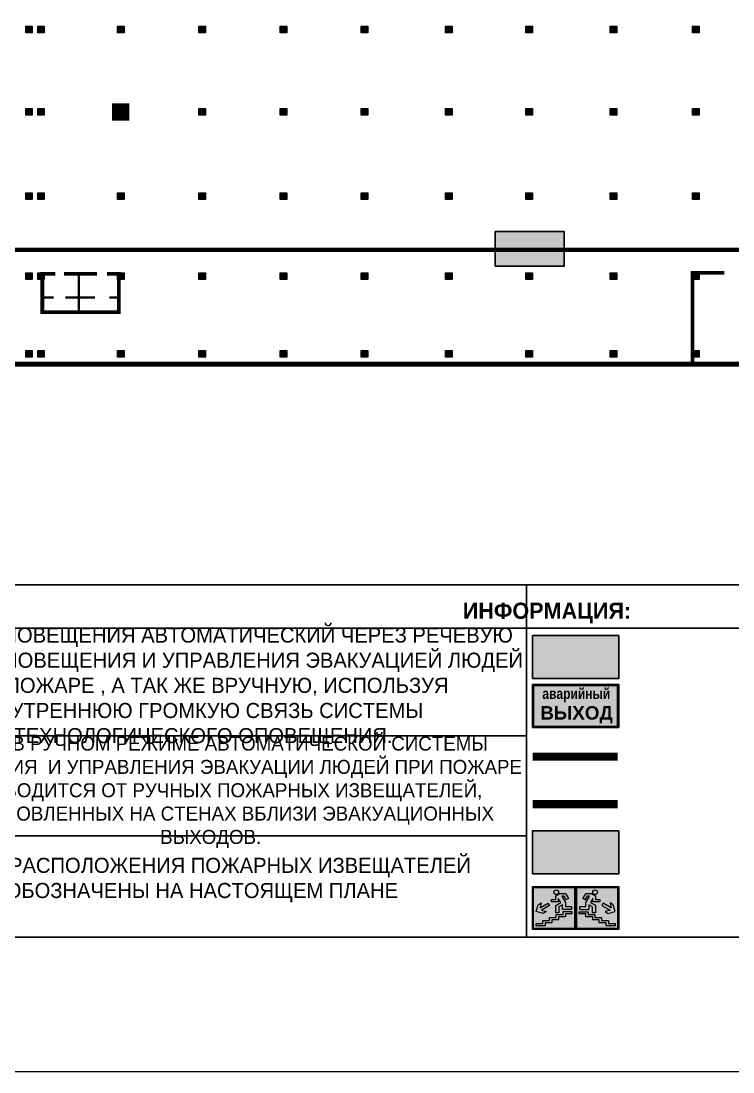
# Model space of a CAD drawing. Header units: millimetres. Extents: x 13810 to 67229, y 12374 to 21950.
# Drawn here: x 27017.3 to 27149.5, y 13757.5 to 13952.6 of the extents above; entities that cross this region are included whole.
import ezdxf

# ---------------------------------------------------------------- set-up
doc = ezdxf.new("R2010")
doc.units = ezdxf.units.MM
doc.linetypes.add('GOST2.303 4', pattern=[7, 5, -2, 0])
doc.layers.add('План_Штампы', color=7, linetype='Continuous')
doc.styles.add('обычный', font='arial.ttf')

# ---------------------------------------------------------------- blocks, each defined once
blk = doc.blocks.new('A$C41C009D9')
at = {"true_color": 0xffffff}
blk.add_hatch(color=7, dxfattribs=at).paths.add_polyline_path([(0, 8), (-16, 8), (-16, 0), (0, 0)])
h = blk.add_hatch(color=126)
h.dxf.hatch_style = 1
h.paths.add_polyline_path([(-15.8, 7.8), (-15.8, 0.2), (-0.2, 0.2), (-0.2, 7.8)])
at = {"color": 126}
for points in [[(-16, 0), (0, 0), (0, 8), (-16, 8)], [(-16, 0), (0, 0), (0, 8), (-16, 8)], [(-15.8, 7.8), (-0.2, 7.8), (-0.2, 0.2), (-15.8, 0.2)]]:
    blk.add_lwpolyline(points, close=True, dxfattribs=at)
at = {"color": 7, "true_color": 0xffffff, "insert": (-15.8, 7.3), "char_height": 2.5, "width": 15.5999, "attachment_point": 1, "style": 'обычный'}
blk.add_mtext('\\pi1.6133;{\\fArial|b1|i0|c204|p34;\\H0.8x;\\W0.8;аварийный\\H1.25x;\\W1;\\P\\pi1.2327;ВЫХОД}', dxfattribs=at)
blk = doc.blocks.new('A$C32E8229D')
at = {"true_color": 0xffffff}
blk.add_hatch(color=7, dxfattribs=at).paths.add_polyline_path([(0, 0), (0, -8), (16, -8), (16, 0)])
h = blk.add_hatch(color=126)
h.paths.add_polyline_path([(0.2, -0.2), (15.8, -0.2), (15.8, -7.8), (0.2, -7.8)])
h.paths.add_polyline_path([(13.49, -2.05), (12.08, -2.05), (11.37, -2.63, 0.162397), (11.29, -2.84), (11.29, -3.63), (10.35, -3.63), (10.35, -4.05), (11.68, -4.05), (11.68, -3.48), (12.26, -4.28), (11.29, -5.1), (11.29, -6.78), (11.85, -6.78), (11.85, -5.44), (12.8, -4.64), (12.8, -5.94), (14.46, -5.94), (14.46, -5.39), (13.45, -5.39), (13.45, -3.97), (12.46, -2.59), (13.15, -2.59), (13.69, -3.34), (14.18, -3)], flags=16)
h.paths.add_polyline_path([(10.74, -1.82, 1), (11.8, -1.82, 1)], flags=16)
h.paths.add_polyline_path([(9.39, -3.59), (5.99, -3.59), (6.56, -3.03), (5.91, -3.03), (5.1, -3.83), (5.91, -4.64), (6.56, -4.64), (5.99, -4.09), (9.39, -4.09)], flags=16)
h.paths.add_polyline_path([(4.29, -1.08), (1.72, -1.08), (1.72, -6.6), (4.29, -6.6)], flags=16)
at = {"color": 126}
blk.add_lwpolyline([(16, -8), (0, -8), (0, 0), (16, 0)], close=True, dxfattribs=at)
blk = doc.blocks.new('A$C7B4425F7')
at = {"true_color": 0xffffff}
blk.add_hatch(color=7, dxfattribs=at).paths.add_polyline_path([(0, 0), (-16, 0), (-16, -8), (0, -8)])
h = blk.add_hatch(color=126)
h.paths.add_polyline_path([(-0.2, -0.2), (-15.8, -0.2), (-15.8, -7.8), (-0.2, -7.8)])
h.paths.add_polyline_path([(-11.76, -2.03), (-11.76, -3.66), (-11.17, -3.66, -0.568275), (-11.17, -6.18), (-12.58, -6.18), (-12.58, -2.03)], flags=16)
h.paths.add_polyline_path([(-13.33, -4.12, -0.495768), (-13.59, -6.18), (-15.03, -6.18), (-15.03, -2.03), (-13.59, -2.03, -0.487973)], flags=16)
h.paths.add_polyline_path([(-10.25, -2.03), (-9.48, -2.03), (-9.48, -6.18), (-10.25, -6.18)], flags=16)
h.paths.add_polyline_path([(-13.84, -3.69), (-14.24, -3.69), (-14.24, -3.03), (-13.9, -3.03, -0.692621)], flags=0)
h.paths.add_polyline_path([(-9.15, -2.03), (-8.4, -2.03), (-8.04, -3.07), (-7.68, -2.03), (-6.93, -2.03), (-7.64, -4.1), (-6.93, -6.18), (-7.68, -6.18), (-8.04, -5.14), (-8.4, -6.18), (-9.15, -6.18), (-8.44, -4.1)], flags=16)
h.paths.add_polyline_path([(-11.76, -4.46), (-11.42, -4.46, -0.692621), (-11.36, -5.12), (-11.76, -5.12)], flags=0)
h.paths.add_polyline_path([(-13.9, -5.2), (-14.24, -5.2), (-14.24, -4.55), (-13.84, -4.55, -0.708038)], flags=0)
edge = h.paths.add_edge_path(flags=16)
edge.add_ellipse((-5.51, -4.08), major_axis=(0, 2.05), ratio=0.586184, start_angle=0, end_angle=360)
edge = h.paths.add_edge_path(flags=0)
edge.add_ellipse((-5.51, -4.08), major_axis=(0, 1.14), ratio=0.454828, start_angle=0, end_angle=360)
h.paths.add_polyline_path([(-4.13, -4.96, 0.377264), (-3.48, -4.52, 0.0555), (-3.16, -2.03), (-1.66, -2.03), (-1.66, -4.96), (-0.96, -4.96), (-0.96, -7.01), (-1.75, -7.01), (-1.75, -6.18), (-3.3, -6.18), (-3.3, -7.02), (-4.13, -7.02)], flags=16)
h.paths.add_polyline_path([(-2.73, -2.91), (-2.28, -2.91), (-2.28, -4.96), (-3.05, -4.96, 0.079136)], flags=0)
at = {"color": 126}
blk.add_lwpolyline([(-16, -8), (0, -8), (0, 0), (-16, 0)], close=True, dxfattribs=at)
blk = doc.blocks.new('вниз 3')
at = {"lineweight": 0, "true_color": 0xffffff}
h = blk.add_hatch(color=7, dxfattribs=at)
h.dxf.hatch_style = 1
h.paths.add_polyline_path([(40997.5, -4475.69), (40997.25, -4475.28), (40995.76, -4476.15), (40995.97, -4475.23), (40995.39, -4475.56), (40995.05, -4476.83), (40996.33, -4477.17), (40996.91, -4476.83), (40996, -4476.55)], flags=0)
h.paths.add_polyline_path([(40999.81, -4473.95), (41000.22, -4473.95), (41000.64, -4474.67), (41001.03, -4474.43), (41000.46, -4473.49), (41000.42, -4473.49), (40999.43, -4473.49), (40998.68, -4473.92), (40998.68, -4474.57), (40997.88, -4474.57), (40997.88, -4475), (40999.14, -4475), (40999.14, -4474.43), (40999.14, -4474.38), (40999.59, -4475.15), (40998.72, -4475.67), (40998.72, -4477.06), (40999.24, -4477.06), (40999.24, -4475.96), (40999.95, -4475.56), (40999.95, -4476.43), (41001.61, -4476.43), (41001.61, -4475.88), (41000.47, -4475.88), (41000.47, -4475.12)], flags=0)
h.paths.add_polyline_path([(40999.2, -4473.24, 1), (40998.35, -4473.24, 1)], flags=0)
h.paths.add_polyline_path([(41000.46, -4477.26), (41001.69, -4477.26), (41001.69, -4476.84), (41000.03, -4476.84), (41000.03, -4477.39), (40998.78, -4477.39), (40998.78, -4477.95), (40997.53, -4477.95), (40997.53, -4478.5), (40996.29, -4478.5), (40996.29, -4479.06), (40995.05, -4479.06), (40995.05, -4479.48), (40995.29, -4479.48), (40996.72, -4479.48), (40996.72, -4478.92), (40997.97, -4478.92), (40997.97, -4478.36), (40999.2, -4478.36), (40999.2, -4477.81), (41000.46, -4477.81)], flags=0)
h.paths.add_polyline_path([(41002.37, -4472.17), (40994.37, -4472.17), (40994.37, -4480.17), (41002.37, -4480.17)])
h.paths.add_polyline_path([(41002.16, -4479.96), (40994.57, -4479.96), (40994.57, -4472.37), (41002.16, -4472.37)], flags=16)
h.paths.add_polyline_path([(41001.61, -4475.88), (41001.61, -4476.43), (40999.95, -4476.43), (40999.95, -4475.56), (40999.24, -4475.96), (40999.24, -4477.06), (40998.72, -4477.06), (40998.72, -4475.67), (40999.59, -4475.15), (40999.14, -4474.38), (40999.14, -4474.43), (40999.14, -4475), (40997.88, -4475), (40997.88, -4474.57), (40998.68, -4474.57), (40998.68, -4473.92), (40999.43, -4473.49), (41000.42, -4473.49), (41000.46, -4473.49), (41001.03, -4474.43), (41000.64, -4474.67), (41000.22, -4473.95), (40999.81, -4473.95), (41000.47, -4475.12), (41000.47, -4475.88)], flags=0)
h.paths.add_polyline_path([(41001.69, -4476.84), (41001.69, -4477.26), (41000.46, -4477.26), (41000.46, -4477.81), (40999.2, -4477.81), (40999.2, -4478.36), (40997.97, -4478.36), (40997.97, -4478.92), (40996.72, -4478.92), (40996.72, -4479.48), (40995.05, -4479.48), (40995.05, -4479.06), (40996.29, -4479.06), (40996.29, -4478.5), (40997.53, -4478.5), (40997.53, -4477.95), (40998.78, -4477.95), (40998.78, -4477.39), (41000.03, -4477.39), (41000.03, -4476.84)], flags=0)
h.paths.add_polyline_path([(40998.35, -4473.24, -1), (40999.2, -4473.24, -1)], flags=0)
h.paths.add_polyline_path([(40997.5, -4475.69), (40996, -4476.55), (40996.91, -4476.83), (40996.33, -4477.17), (40995.05, -4476.83), (40995.39, -4475.56), (40995.97, -4475.23), (40995.76, -4476.15), (40997.25, -4475.28)], flags=0)
at = {"lineweight": 0}
h = blk.add_hatch(color=126, dxfattribs=at)
h.dxf.hatch_style = 1
h.paths.add_polyline_path([(41002.16, -4472.37), (40994.57, -4472.37), (40994.57, -4479.96), (41002.16, -4479.96)])
h.paths.add_polyline_path([(40995.97, -4475.23), (40995.76, -4476.15), (40997.25, -4475.28), (40997.5, -4475.69), (40996, -4476.55), (40996.91, -4476.83), (40996.33, -4477.17), (40995.05, -4476.83), (40995.39, -4475.56)], flags=16)
h.paths.add_polyline_path([(40997.88, -4474.57), (40998.68, -4474.57), (40998.68, -4473.92), (40999.43, -4473.49), (41000.42, -4473.49), (41000.46, -4473.49), (41001.03, -4474.43), (41000.64, -4474.67), (41000.22, -4473.95), (40999.81, -4473.95), (41000.47, -4475.12), (41000.47, -4475.88), (41001.61, -4475.88), (41001.61, -4476.43), (40999.95, -4476.43), (40999.95, -4475.56), (40999.24, -4475.96), (40999.24, -4477.06), (40998.72, -4477.06), (40998.72, -4475.67), (40999.59, -4475.15), (40999.14, -4474.38), (40999.14, -4474.43), (40999.14, -4475), (40997.88, -4475)], flags=16)
h.paths.add_polyline_path([(40998.35, -4473.24, -1), (40999.2, -4473.24, -1)], flags=16)
h.paths.add_polyline_path([(40997.53, -4477.95), (40998.78, -4477.95), (40998.78, -4477.39), (41000.03, -4477.39), (41000.03, -4476.84), (41001.69, -4476.84), (41001.69, -4477.26), (41000.46, -4477.26), (41000.46, -4477.81), (40999.2, -4477.81), (40999.2, -4478.36), (40997.97, -4478.36), (40997.97, -4478.92), (40996.72, -4478.92), (40996.72, -4479.48), (40995.05, -4479.48), (40995.05, -4479.06), (40996.29, -4479.06), (40996.29, -4478.5), (40997.53, -4478.5)], flags=16)
at = {"lineweight": 0, "true_color": 0xffffff}
h = blk.add_hatch(color=7, dxfattribs=at)
h.dxf.hatch_style = 1
h.paths.add_polyline_path([(40999.2, -4473.24, 1), (40998.35, -4473.24, 1)])
h.paths.add_polyline_path([(40999.81, -4473.95), (41000.22, -4473.95), (41000.64, -4474.67), (41001.03, -4474.43), (41000.46, -4473.49), (41000.42, -4473.49), (40999.43, -4473.49), (40998.68, -4473.92), (40998.68, -4474.57), (40997.88, -4474.57), (40997.88, -4475), (40999.14, -4475), (40999.14, -4474.43), (40999.14, -4474.38), (40999.59, -4475.15), (40998.72, -4475.67), (40998.72, -4477.06), (40999.24, -4477.06), (40999.24, -4475.96), (40999.95, -4475.56), (40999.95, -4476.43), (41001.61, -4476.43), (41001.61, -4475.88), (41000.47, -4475.88), (41000.47, -4475.12)])
h.paths.add_polyline_path([(40999.2, -4477.81), (41000.46, -4477.81), (41000.46, -4477.26), (41001.69, -4477.26), (41001.69, -4476.84), (41000.03, -4476.84), (41000.03, -4477.39), (40998.78, -4477.39), (40998.78, -4477.95), (40997.53, -4477.95), (40997.53, -4478.5), (40996.29, -4478.5), (40996.29, -4479.06), (40995.05, -4479.06), (40995.05, -4479.48), (40995.29, -4479.48), (40996.72, -4479.48), (40996.72, -4478.92), (40997.97, -4478.92), (40997.97, -4478.36), (40999.2, -4478.36)])
h.paths.add_polyline_path([(40997.5, -4475.69), (40997.25, -4475.28), (40995.76, -4476.15), (40995.97, -4475.23), (40995.39, -4475.56), (40995.05, -4476.83), (40996.33, -4477.17), (40996.91, -4476.83), (40996, -4476.55)])
at = {"color": 126, "lineweight": 0}
for points in [[(40994.37, -4472.17), (41002.37, -4472.17), (41002.37, -4480.17), (40994.37, -4480.17)], [(40994.57, -4472.37), (41002.16, -4472.37), (41002.16, -4479.96), (40994.57, -4479.96)]]:
    blk.add_lwpolyline(points, close=True, dxfattribs=at)
for points in [[(40995.05, -4476.83), (40995.39, -4475.56), (40995.97, -4475.23), (40995.76, -4476.15), (40997.25, -4475.28), (40997.5, -4475.69), (40996, -4476.55), (40996.91, -4476.83), (40996.33, -4477.17), (40995.05, -4476.83)], [(40999.14, -4474.43), (40999.14, -4475), (40997.88, -4475), (40997.88, -4474.57), (40998.68, -4474.57), (40998.68, -4473.92), (40999.43, -4473.49), (41000.42, -4473.49), (41000.46, -4473.49), (41001.03, -4474.43), (41000.64, -4474.67), (41000.22, -4473.95), (40999.81, -4473.95), (41000.47, -4475.12), (41000.47, -4475.88), (41001.61, -4475.88), (41001.61, -4476.43), (40999.95, -4476.43), (40999.95, -4475.56), (40999.24, -4475.96), (40999.24, -4477.06), (40998.72, -4477.06), (40998.72, -4475.67), (40999.59, -4475.15), (40999.14, -4474.38), (40999.14, -4474.43)], [(40995.29, -4479.48), (40995.05, -4479.48), (40995.05, -4479.06), (40996.29, -4479.06), (40996.29, -4478.5), (40997.53, -4478.5), (40997.53, -4477.95), (40998.78, -4477.95), (40998.78, -4477.39), (41000.03, -4477.39), (41000.03, -4476.84), (41001.69, -4476.84), (41001.69, -4477.26), (41000.46, -4477.26), (41000.46, -4477.81), (40999.2, -4477.81), (40999.2, -4478.36), (40997.97, -4478.36), (40997.97, -4478.92), (40996.72, -4478.92), (40996.72, -4479.48), (40995.05, -4479.48)]]:
    blk.add_lwpolyline(points, dxfattribs=at)
blk.add_circle((40998.77, -4473.24), 0.426, dxfattribs=at)
blk = doc.blocks.new('вниз')
at = {"lineweight": 0, "true_color": 0xffffff}
h = blk.add_hatch(color=7, dxfattribs=at)
h.dxf.hatch_style = 1
h.paths.add_polyline_path([(40994.51, -4472.22), (40986.51, -4472.22), (40986.51, -4480.22), (40994.51, -4480.22)])
h.paths.add_polyline_path([(40994.31, -4472.42), (40994.31, -4480.01), (40986.71, -4480.01), (40986.71, -4472.42)], flags=16)
h.paths.add_polyline_path([(40988.43, -4473.53), (40989.43, -4473.53), (40990.19, -4473.96), (40990.19, -4474.6), (40991, -4474.6), (40991, -4475.06), (40989.73, -4475.06), (40989.73, -4474.46), (40989.3, -4475.18), (40990.17, -4475.7), (40990.17, -4477.11), (40989.63, -4477.11), (40989.63, -4476.01), (40988.94, -4475.59), (40988.94, -4476.46), (40988.94, -4476.46), (40987.47, -4476.46), (40987.26, -4476.46), (40987.26, -4475.92), (40988.4, -4475.92), (40988.4, -4475.2), (40989.1, -4473.99), (40988.66, -4473.99), (40988.24, -4474.7), (40987.86, -4474.47), (40988.41, -4473.56)], flags=0)
h.paths.add_polyline_path([(40990.55, -4473.29, -1), (40989.69, -4473.29, -1)], flags=0)
h.paths.add_polyline_path([(40988.85, -4476.89), (40988.85, -4477.43), (40990.1, -4477.43), (40990.1, -4477.99), (40991.34, -4477.99), (40991.34, -4478.54), (40992.59, -4478.54), (40992.59, -4479.09), (40993.83, -4479.09), (40993.83, -4479.52), (40992.17, -4479.52), (40992.17, -4478.97), (40990.91, -4478.97), (40990.91, -4478.41), (40989.68, -4478.41), (40989.68, -4477.86), (40988.43, -4477.86), (40988.43, -4477.31), (40987.6, -4477.31), (40987.18, -4477.31), (40987.18, -4476.89)], flags=0)
h.paths.add_polyline_path([(40991.61, -4475.33), (40993.12, -4476.2), (40992.9, -4475.27), (40993.48, -4475.6), (40993.83, -4476.88), (40992.56, -4477.22), (40991.97, -4476.88), (40992.9, -4476.61), (40991.38, -4475.74), (40991.58, -4475.39)], flags=0)
h.paths.add_polyline_path([(40990.19, -4473.96), (40989.43, -4473.53), (40988.43, -4473.53), (40988.41, -4473.56), (40987.86, -4474.47), (40988.24, -4474.7), (40988.66, -4473.99), (40989.1, -4473.99), (40988.4, -4475.2), (40988.4, -4475.92), (40987.26, -4475.92), (40987.26, -4476.46), (40987.47, -4476.46), (40988.94, -4476.46), (40988.94, -4476.27), (40988.94, -4475.59), (40989.63, -4476.01), (40989.63, -4477.11), (40990.17, -4477.11), (40990.17, -4475.7), (40989.3, -4475.18), (40989.73, -4474.46), (40989.73, -4475.06), (40991, -4475.06), (40991, -4474.6), (40990.19, -4474.6)], flags=0)
h.paths.add_polyline_path([(40990.55, -4473.29, 1), (40989.69, -4473.29, 1)], flags=0)
h.paths.add_polyline_path([(40991.61, -4475.33), (40991.58, -4475.39), (40991.38, -4475.74), (40992.9, -4476.61), (40991.97, -4476.88), (40992.56, -4477.22), (40993.83, -4476.88), (40993.48, -4475.6), (40992.9, -4475.27), (40993.12, -4476.2)], flags=0)
h.paths.add_polyline_path([(40990.1, -4477.43), (40988.85, -4477.43), (40988.85, -4476.89), (40987.18, -4476.89), (40987.18, -4477.31), (40987.6, -4477.31), (40988.43, -4477.31), (40988.43, -4477.86), (40989.68, -4477.86), (40989.68, -4478.41), (40990.91, -4478.41), (40990.91, -4478.97), (40992.17, -4478.97), (40992.17, -4479.52), (40993.83, -4479.52), (40993.83, -4479.09), (40992.59, -4479.09), (40992.59, -4478.54), (40991.34, -4478.54), (40991.34, -4477.99), (40990.1, -4477.99)], flags=0)
at = {"lineweight": 0}
h = blk.add_hatch(color=126, dxfattribs=at)
h.dxf.hatch_style = 1
h.paths.add_polyline_path([(40994.31, -4472.42), (40986.71, -4472.42), (40986.71, -4480.01), (40994.31, -4480.01)])
h.paths.add_polyline_path([(40988.43, -4473.53), (40989.43, -4473.53), (40990.19, -4473.96), (40990.19, -4474.6), (40991, -4474.6), (40991, -4475.06), (40989.73, -4475.06), (40989.73, -4474.46), (40989.3, -4475.18), (40990.17, -4475.7), (40990.17, -4477.11), (40989.63, -4477.11), (40989.63, -4476.01), (40988.94, -4475.59), (40988.94, -4476.46), (40988.94, -4476.46), (40987.47, -4476.46), (40987.26, -4476.46), (40987.26, -4475.92), (40988.4, -4475.92), (40988.4, -4475.2), (40989.1, -4473.99), (40988.66, -4473.99), (40988.24, -4474.7), (40987.86, -4474.47), (40988.41, -4473.56)], flags=16)
h.paths.add_polyline_path([(40990.55, -4473.29, -1), (40989.69, -4473.29, -1)], flags=16)
h.paths.add_polyline_path([(40988.85, -4476.89), (40988.85, -4477.43), (40990.1, -4477.43), (40990.1, -4477.99), (40991.34, -4477.99), (40991.34, -4478.54), (40992.59, -4478.54), (40992.59, -4479.09), (40993.83, -4479.09), (40993.83, -4479.52), (40992.17, -4479.52), (40992.17, -4478.97), (40990.91, -4478.97), (40990.91, -4478.41), (40989.68, -4478.41), (40989.68, -4477.86), (40988.43, -4477.86), (40988.43, -4477.31), (40987.6, -4477.31), (40987.18, -4477.31), (40987.18, -4476.89)], flags=16)
h.paths.add_polyline_path([(40991.61, -4475.33), (40993.12, -4476.2), (40992.9, -4475.27), (40993.48, -4475.6), (40993.83, -4476.88), (40992.56, -4477.22), (40991.97, -4476.88), (40992.9, -4476.61), (40991.38, -4475.74), (40991.58, -4475.39)], flags=16)
at = {"lineweight": 0, "true_color": 0xffffff}
h = blk.add_hatch(color=7, dxfattribs=at)
h.dxf.hatch_style = 1
h.paths.add_polyline_path([(40989.73, -4474.46), (40989.73, -4475.06), (40991, -4475.06), (40991, -4474.6), (40990.19, -4474.6), (40990.19, -4473.96), (40989.43, -4473.53), (40988.43, -4473.53), (40988.41, -4473.56), (40987.86, -4474.47), (40988.24, -4474.7), (40988.66, -4473.99), (40989.1, -4473.99), (40988.4, -4475.2), (40988.4, -4475.92), (40987.26, -4475.92), (40987.26, -4476.46), (40987.47, -4476.46), (40988.94, -4476.46), (40988.94, -4475.59), (40989.63, -4476.01), (40989.63, -4477.11), (40990.17, -4477.11), (40990.17, -4475.7), (40989.3, -4475.18)])
h.paths.add_polyline_path([(40989.69, -4473.29, 1), (40990.55, -4473.29, 1)])
h.paths.add_polyline_path([(40991.61, -4475.33), (40991.58, -4475.39), (40991.38, -4475.74), (40992.9, -4476.61), (40991.97, -4476.88), (40992.56, -4477.22), (40993.83, -4476.88), (40993.48, -4475.6), (40992.9, -4475.27), (40993.12, -4476.2)])
h.paths.add_polyline_path([(40990.1, -4477.43), (40988.85, -4477.43), (40988.85, -4476.89), (40987.18, -4476.89), (40987.18, -4477.31), (40987.6, -4477.31), (40988.43, -4477.31), (40988.43, -4477.86), (40989.68, -4477.86), (40989.68, -4478.41), (40990.91, -4478.41), (40990.91, -4478.97), (40992.17, -4478.97), (40992.17, -4479.52), (40993.83, -4479.52), (40993.83, -4479.09), (40992.59, -4479.09), (40992.59, -4478.54), (40991.34, -4478.54), (40991.34, -4477.99), (40990.1, -4477.99)])
at = {"color": 126, "lineweight": 0}
for points in [[(40986.51, -4472.22), (40994.51, -4472.22), (40994.51, -4480.22), (40986.51, -4480.22)], [(40986.71, -4472.42), (40994.31, -4472.42), (40994.31, -4480.01), (40986.71, -4480.01)]]:
    blk.add_lwpolyline(points, close=True, dxfattribs=at)
for points in [[(40987.47, -4476.46), (40987.26, -4476.46), (40987.26, -4475.92), (40988.4, -4475.92), (40988.4, -4475.2), (40989.1, -4473.99), (40988.66, -4473.99), (40988.24, -4474.7), (40987.86, -4474.47), (40988.41, -4473.56), (40988.43, -4473.53), (40989.43, -4473.53), (40990.19, -4473.96), (40990.19, -4474.6), (40991, -4474.6), (40991, -4475.06), (40989.73, -4475.06), (40989.73, -4474.46), (40989.3, -4475.18), (40990.17, -4475.7), (40990.17, -4477.11), (40989.63, -4477.11), (40989.63, -4476.01), (40988.94, -4475.59), (40988.94, -4476.46)], [(40991.58, -4475.39), (40991.38, -4475.74), (40992.9, -4476.61), (40991.97, -4476.88), (40992.56, -4477.22), (40993.83, -4476.88), (40993.48, -4475.6), (40992.9, -4475.27), (40993.12, -4476.2), (40991.61, -4475.33), (40991.58, -4475.39)], [(40987.6, -4477.31), (40987.18, -4477.31), (40987.18, -4476.89), (40988.85, -4476.89), (40988.85, -4477.43), (40990.1, -4477.43), (40990.1, -4477.99), (40991.34, -4477.99), (40991.34, -4478.54), (40992.59, -4478.54), (40992.59, -4479.09), (40993.83, -4479.09), (40993.83, -4479.52), (40992.17, -4479.52), (40992.17, -4478.97), (40990.91, -4478.97), (40990.91, -4478.41), (40989.68, -4478.41), (40989.68, -4477.86), (40988.43, -4477.86), (40988.43, -4477.31), (40987.6, -4477.31)], [(40987.47, -4476.46), (40988.94, -4476.46), (40988.94, -4476.27)]]:
    blk.add_lwpolyline(points, dxfattribs=at)
blk.add_circle((40990.12, -4473.29), 0.432, dxfattribs=at)

msp = doc.modelspace()

# ---------------------------------------------------------------- hatches: boundary and pattern name
at = {"lineweight": 0}
h = msp.add_hatch(color=256, dxfattribs=at)
h.dxf.hatch_style = 1
h.paths.add_polyline_path([(27019.41, 13950.46), (27019.41, 13951.7), (27018.19, 13951.7), (27018.19, 13950.46)])
h = msp.add_hatch(color=256, dxfattribs=at)
h.dxf.hatch_style = 1
h.paths.add_polyline_path([(27021.64, 13950.46), (27021.64, 13951.7), (27020.42, 13951.7), (27020.42, 13950.46)])
h = msp.add_hatch(color=256, dxfattribs=at)
h.dxf.hatch_style = 1
h.paths.add_polyline_path([(27036.45, 13950.46), (27036.45, 13951.7), (27035.23, 13951.7), (27035.23, 13950.46)])
h = msp.add_hatch(color=256, dxfattribs=at)
h.dxf.hatch_style = 1
h.paths.add_polyline_path([(27051.55, 13950.46), (27051.55, 13951.7), (27050.33, 13951.7), (27050.33, 13950.46)])
h = msp.add_hatch(color=256, dxfattribs=at)
h.dxf.hatch_style = 1
h.paths.add_polyline_path([(27066.69, 13950.46), (27066.69, 13951.7), (27065.46, 13951.7), (27065.46, 13950.46)])
h = msp.add_hatch(color=256, dxfattribs=at)
h.dxf.hatch_style = 1
h.paths.add_polyline_path([(27081.73, 13950.46), (27081.73, 13951.7), (27080.51, 13951.7), (27080.51, 13950.46)])
h = msp.add_hatch(color=256, dxfattribs=at)
h.dxf.hatch_style = 1
h.paths.add_polyline_path([(27097.38, 13950.46), (27097.38, 13951.7), (27096.16, 13951.7), (27096.16, 13950.46)])
h = msp.add_hatch(color=256, dxfattribs=at)
h.dxf.hatch_style = 1
h.paths.add_polyline_path([(27112.3, 13950.46), (27112.3, 13951.7), (27111.08, 13951.7), (27111.08, 13950.46)])
h = msp.add_hatch(color=256, dxfattribs=at)
h.dxf.hatch_style = 1
h.paths.add_polyline_path([(27127.95, 13950.46), (27127.95, 13951.7), (27126.73, 13951.7), (27126.73, 13950.46)])
h = msp.add_hatch(color=256, dxfattribs=at)
h.dxf.hatch_style = 1
h.paths.add_polyline_path([(27143.22, 13950.46), (27143.22, 13951.7), (27142, 13951.7), (27142, 13950.46)])
h = msp.add_hatch(color=256, dxfattribs=at)
h.dxf.hatch_style = 1
h.paths.add_polyline_path([(27019.41, 13935.14), (27019.41, 13936.37), (27018.19, 13936.37), (27018.19, 13935.14)])
h = msp.add_hatch(color=256, dxfattribs=at)
h.dxf.hatch_style = 1
h.paths.add_polyline_path([(27021.64, 13935.14), (27021.64, 13936.37), (27020.42, 13936.37), (27020.42, 13935.14)])
h = msp.add_hatch(color=256, dxfattribs=at)
h.dxf.hatch_style = 1
h.paths.add_polyline_path([(27036.45, 13935.14), (27036.45, 13936.37), (27035.23, 13936.37), (27035.23, 13935.14)])
h = msp.add_hatch(color=256, dxfattribs=at)
h.dxf.hatch_style = 1
h.paths.add_polyline_path([(27051.55, 13935.14), (27051.55, 13936.37), (27050.33, 13936.37), (27050.33, 13935.14)])
h = msp.add_hatch(color=256, dxfattribs=at)
h.dxf.hatch_style = 1
h.paths.add_polyline_path([(27066.69, 13935.14), (27066.69, 13936.37), (27065.46, 13936.37), (27065.46, 13935.14)])
h = msp.add_hatch(color=256, dxfattribs=at)
h.dxf.hatch_style = 1
h.paths.add_polyline_path([(27081.73, 13935.14), (27081.73, 13936.37), (27080.51, 13936.37), (27080.51, 13935.14)])
h = msp.add_hatch(color=256, dxfattribs=at)
h.dxf.hatch_style = 1
h.paths.add_polyline_path([(27097.38, 13935.14), (27097.38, 13936.37), (27096.16, 13936.37), (27096.16, 13935.14)])
h = msp.add_hatch(color=256, dxfattribs=at)
h.dxf.hatch_style = 1
h.paths.add_polyline_path([(27112.3, 13935.14), (27112.3, 13936.37), (27111.08, 13936.37), (27111.08, 13935.14)])
h = msp.add_hatch(color=256, dxfattribs=at)
h.dxf.hatch_style = 1
h.paths.add_polyline_path([(27127.95, 13935.14), (27127.95, 13936.37), (27126.73, 13936.37), (27126.73, 13935.14)])
h = msp.add_hatch(color=256, dxfattribs=at)
h.dxf.hatch_style = 1
h.paths.add_polyline_path([(27143.22, 13935.14), (27143.22, 13936.37), (27142, 13936.37), (27142, 13935.14)])
h = msp.add_hatch(color=256, dxfattribs=at)
h.dxf.hatch_style = 1
h.paths.add_polyline_path([(27019.41, 13919.48), (27019.41, 13920.71), (27018.19, 13920.71), (27018.19, 13919.48)])
h = msp.add_hatch(color=256, dxfattribs=at)
h.dxf.hatch_style = 1
h.paths.add_polyline_path([(27021.64, 13919.48), (27021.64, 13920.71), (27020.42, 13920.71), (27020.42, 13919.48)])
h = msp.add_hatch(color=256, dxfattribs=at)
h.dxf.hatch_style = 1
h.paths.add_polyline_path([(27036.45, 13919.48), (27036.45, 13920.71), (27035.23, 13920.71), (27035.23, 13919.48)])
h = msp.add_hatch(color=256, dxfattribs=at)
h.dxf.hatch_style = 1
h.paths.add_polyline_path([(27051.55, 13919.48), (27051.55, 13920.71), (27050.33, 13920.71), (27050.33, 13919.48)])
h = msp.add_hatch(color=256, dxfattribs=at)
h.dxf.hatch_style = 1
h.paths.add_polyline_path([(27066.69, 13919.48), (27066.69, 13920.71), (27065.46, 13920.71), (27065.46, 13919.48)])
h = msp.add_hatch(color=256, dxfattribs=at)
h.dxf.hatch_style = 1
h.paths.add_polyline_path([(27081.73, 13919.48), (27081.73, 13920.71), (27080.51, 13920.71), (27080.51, 13919.48)])
h = msp.add_hatch(color=256, dxfattribs=at)
h.dxf.hatch_style = 1
h.paths.add_polyline_path([(27097.38, 13919.48), (27097.38, 13920.71), (27096.16, 13920.71), (27096.16, 13919.48)])
h = msp.add_hatch(color=256, dxfattribs=at)
h.dxf.hatch_style = 1
h.paths.add_polyline_path([(27112.3, 13919.48), (27112.3, 13920.71), (27111.08, 13920.71), (27111.08, 13919.48)])
h = msp.add_hatch(color=256, dxfattribs=at)
h.dxf.hatch_style = 1
h.paths.add_polyline_path([(27127.95, 13919.48), (27127.95, 13920.71), (27126.73, 13920.71), (27126.73, 13919.48)])
h = msp.add_hatch(color=256, dxfattribs=at)
h.dxf.hatch_style = 1
h.paths.add_polyline_path([(27143.22, 13919.48), (27143.22, 13920.71), (27142, 13920.71), (27142, 13919.48)])
h = msp.add_hatch(color=256, dxfattribs=at)
h.dxf.hatch_style = 1
h.paths.add_polyline_path([(27019.41, 13904.63), (27019.41, 13905.86), (27018.19, 13905.86), (27018.19, 13904.63)])
h = msp.add_hatch(color=256, dxfattribs=at)
h.dxf.hatch_style = 1
h.paths.add_polyline_path([(27021.64, 13904.63), (27021.64, 13905.86), (27020.42, 13905.86), (27020.42, 13904.63)])
h = msp.add_hatch(color=256, dxfattribs=at)
h.dxf.hatch_style = 1
h.paths.add_polyline_path([(27036.45, 13904.63), (27036.45, 13905.86), (27035.23, 13905.86), (27035.23, 13904.63)])
h = msp.add_hatch(color=256, dxfattribs=at)
h.dxf.hatch_style = 1
h.paths.add_polyline_path([(27051.55, 13904.63), (27051.55, 13905.86), (27050.33, 13905.86), (27050.33, 13904.63)])
h = msp.add_hatch(color=256, dxfattribs=at)
h.dxf.hatch_style = 1
h.paths.add_polyline_path([(27066.69, 13904.63), (27066.69, 13905.86), (27065.46, 13905.86), (27065.46, 13904.63)])
h = msp.add_hatch(color=256, dxfattribs=at)
h.dxf.hatch_style = 1
h.paths.add_polyline_path([(27081.73, 13904.63), (27081.73, 13905.86), (27080.51, 13905.86), (27080.51, 13904.63)])
h = msp.add_hatch(color=256, dxfattribs=at)
h.dxf.hatch_style = 1
h.paths.add_polyline_path([(27097.38, 13904.63), (27097.38, 13905.86), (27096.16, 13905.86), (27096.16, 13904.63)])
h = msp.add_hatch(color=256, dxfattribs=at)
h.dxf.hatch_style = 1
h.paths.add_polyline_path([(27112.3, 13904.63), (27112.3, 13905.86), (27111.08, 13905.86), (27111.08, 13904.63)])
h = msp.add_hatch(color=256, dxfattribs=at)
h.dxf.hatch_style = 1
h.paths.add_polyline_path([(27127.95, 13904.63), (27127.95, 13905.86), (27126.73, 13905.86), (27126.73, 13904.63)])
h = msp.add_hatch(color=256, dxfattribs=at)
h.dxf.hatch_style = 1
h.paths.add_polyline_path([(27143.22, 13904.63), (27143.22, 13905.86), (27142, 13905.86), (27142, 13904.63)])
h = msp.add_hatch(color=256, dxfattribs=at)
h.dxf.hatch_style = 1
h.paths.add_polyline_path([(27019.41, 13890.18), (27019.41, 13891.41), (27018.19, 13891.41), (27018.19, 13890.18)])
h = msp.add_hatch(color=256, dxfattribs=at)
h.dxf.hatch_style = 1
h.paths.add_polyline_path([(27021.64, 13890.18), (27021.64, 13891.41), (27020.42, 13891.41), (27020.42, 13890.18)])
h = msp.add_hatch(color=256, dxfattribs=at)
h.dxf.hatch_style = 1
h.paths.add_polyline_path([(27036.45, 13890.18), (27036.45, 13891.41), (27035.23, 13891.41), (27035.23, 13890.18)])
h = msp.add_hatch(color=256, dxfattribs=at)
h.dxf.hatch_style = 1
h.paths.add_polyline_path([(27051.55, 13890.18), (27051.55, 13891.41), (27050.33, 13891.41), (27050.33, 13890.18)])
h = msp.add_hatch(color=256, dxfattribs=at)
h.dxf.hatch_style = 1
h.paths.add_polyline_path([(27066.69, 13890.18), (27066.69, 13891.41), (27065.46, 13891.41), (27065.46, 13890.18)])
h = msp.add_hatch(color=256, dxfattribs=at)
h.dxf.hatch_style = 1
h.paths.add_polyline_path([(27081.73, 13890.18), (27081.73, 13891.41), (27080.51, 13891.41), (27080.51, 13890.18)])
h = msp.add_hatch(color=256, dxfattribs=at)
h.dxf.hatch_style = 1
h.paths.add_polyline_path([(27097.38, 13890.18), (27097.38, 13891.41), (27096.16, 13891.41), (27096.16, 13890.18)])
h = msp.add_hatch(color=256, dxfattribs=at)
h.dxf.hatch_style = 1
h.paths.add_polyline_path([(27112.3, 13890.18), (27112.3, 13891.41), (27111.08, 13891.41), (27111.08, 13890.18)])
h = msp.add_hatch(color=256, dxfattribs=at)
h.dxf.hatch_style = 1
h.paths.add_polyline_path([(27127.95, 13890.18), (27127.95, 13891.41), (27126.73, 13891.41), (27126.73, 13890.18)])
h = msp.add_hatch(color=256, dxfattribs=at)
h.dxf.hatch_style = 1
h.paths.add_polyline_path([(27143.22, 13890.18), (27143.22, 13891.41), (27142, 13891.41), (27142, 13890.18)])

# ---------------------------------------------------------------- linework, layer by layer
at = {"color": 126, "lineweight": 0, "true_color": 0x008754}
msp.add_lwpolyline([(26676.58, 14152.45), (27276.58, 14152.45), (27276.58, 13757.45), (26676.58, 13757.45)], close=True, dxfattribs=at)
at = {"lineweight": 0}
for points in [[(27018.19, 13951.7), (27019.41, 13951.7), (27019.41, 13950.46), (27018.19, 13950.46)], [(27020.42, 13951.7), (27021.64, 13951.7), (27021.64, 13950.46), (27020.42, 13950.46)], [(27035.23, 13951.7), (27036.45, 13951.7), (27036.45, 13950.46), (27035.23, 13950.46)], [(27050.33, 13951.7), (27051.55, 13951.7), (27051.55, 13950.46), (27050.33, 13950.46)], [(27065.46, 13951.7), (27066.69, 13951.7), (27066.69, 13950.46), (27065.46, 13950.46)], [(27080.51, 13951.7), (27081.73, 13951.7), (27081.73, 13950.46), (27080.51, 13950.46)], [(27096.16, 13951.7), (27097.38, 13951.7), (27097.38, 13950.46), (27096.16, 13950.46)], [(27111.08, 13951.7), (27112.3, 13951.7), (27112.3, 13950.46), (27111.08, 13950.46)], [(27126.73, 13951.7), (27127.95, 13951.7), (27127.95, 13950.46), (27126.73, 13950.46)], [(27142, 13951.7), (27143.22, 13951.7), (27143.22, 13950.46), (27142, 13950.46)], [(27018.19, 13936.37), (27019.41, 13936.37), (27019.41, 13935.14), (27018.19, 13935.14)], [(27020.42, 13936.37), (27021.64, 13936.37), (27021.64, 13935.14), (27020.42, 13935.14)], [(27050.33, 13936.37), (27051.55, 13936.37), (27051.55, 13935.14), (27050.33, 13935.14)], [(27065.46, 13936.37), (27066.69, 13936.37), (27066.69, 13935.14), (27065.46, 13935.14)], [(27080.51, 13936.37), (27081.73, 13936.37), (27081.73, 13935.14), (27080.51, 13935.14)], [(27096.16, 13936.37), (27097.38, 13936.37), (27097.38, 13935.14), (27096.16, 13935.14)], [(27111.08, 13936.37), (27112.3, 13936.37), (27112.3, 13935.14), (27111.08, 13935.14)], [(27126.73, 13936.37), (27127.95, 13936.37), (27127.95, 13935.14), (27126.73, 13935.14)], [(27142, 13936.37), (27143.22, 13936.37), (27143.22, 13935.14), (27142, 13935.14)], [(27018.19, 13920.71), (27019.41, 13920.71), (27019.41, 13919.48), (27018.19, 13919.48)], [(27020.42, 13920.71), (27021.64, 13920.71), (27021.64, 13919.48), (27020.42, 13919.48)], [(27035.23, 13920.71), (27036.45, 13920.71), (27036.45, 13919.48), (27035.23, 13919.48)], [(27050.33, 13920.71), (27051.55, 13920.71), (27051.55, 13919.48), (27050.33, 13919.48)], [(27065.46, 13920.71), (27066.69, 13920.71), (27066.69, 13919.48), (27065.46, 13919.48)], [(27080.51, 13920.71), (27081.73, 13920.71), (27081.73, 13919.48), (27080.51, 13919.48)], [(27096.16, 13920.71), (27097.38, 13920.71), (27097.38, 13919.48), (27096.16, 13919.48)], [(27111.08, 13920.71), (27112.3, 13920.71), (27112.3, 13919.48), (27111.08, 13919.48)], [(27126.73, 13920.71), (27127.95, 13920.71), (27127.95, 13919.48), (27126.73, 13919.48)], [(27142, 13920.71), (27143.22, 13920.71), (27143.22, 13919.48), (27142, 13919.48)], [(27018.19, 13905.86), (27019.41, 13905.86), (27019.41, 13904.63), (27018.19, 13904.63)], [(27020.42, 13905.86), (27021.64, 13905.86), (27021.64, 13904.63), (27020.42, 13904.63)], [(27035.23, 13905.86), (27036.45, 13905.86), (27036.45, 13904.63), (27035.23, 13904.63)], [(27050.33, 13905.86), (27051.55, 13905.86), (27051.55, 13904.63), (27050.33, 13904.63)], [(27065.46, 13905.86), (27066.69, 13905.86), (27066.69, 13904.63), (27065.46, 13904.63)], [(27080.51, 13905.86), (27081.73, 13905.86), (27081.73, 13904.63), (27080.51, 13904.63)], [(27096.16, 13905.86), (27097.38, 13905.86), (27097.38, 13904.63), (27096.16, 13904.63)], [(27111.08, 13905.86), (27112.3, 13905.86), (27112.3, 13904.63), (27111.08, 13904.63)], [(27126.73, 13905.86), (27127.95, 13905.86), (27127.95, 13904.63), (27126.73, 13904.63)], [(27142, 13905.86), (27143.22, 13905.86), (27143.22, 13904.63), (27142, 13904.63)], [(27018.19, 13891.41), (27019.41, 13891.41), (27019.41, 13890.18), (27018.19, 13890.18)], [(27020.42, 13891.41), (27021.64, 13891.41), (27021.64, 13890.18), (27020.42, 13890.18)], [(27035.23, 13891.41), (27036.45, 13891.41), (27036.45, 13890.18), (27035.23, 13890.18)], [(27050.33, 13891.41), (27051.55, 13891.41), (27051.55, 13890.18), (27050.33, 13890.18)], [(27065.46, 13891.41), (27066.69, 13891.41), (27066.69, 13890.18), (27065.46, 13890.18)], [(27080.51, 13891.41), (27081.73, 13891.41), (27081.73, 13890.18), (27080.51, 13890.18)], [(27096.16, 13891.41), (27097.38, 13891.41), (27097.38, 13890.18), (27096.16, 13890.18)], [(27111.08, 13891.41), (27112.3, 13891.41), (27112.3, 13890.18), (27111.08, 13890.18)], [(27126.73, 13891.41), (27127.95, 13891.41), (27127.95, 13890.18), (27126.73, 13890.18)], [(27142, 13891.41), (27143.22, 13891.41), (27143.22, 13890.18), (27142, 13890.18)]]:
    msp.add_lwpolyline(points, close=True, dxfattribs=at)
at = {"lineweight": 0, "const_width": 2}
msp.add_lwpolyline([(27035.23, 13936.37), (27036.45, 13936.37), (27036.45, 13935.14), (27035.23, 13935.14)], close=True, dxfattribs=at)
at = {"color": 126, "lineweight": 100, "true_color": 0x008754}
msp.add_lwpolyline([(26725.54, 13910.15), (27167.01, 13910.15), (27167.01, 13891.82)], dxfattribs=at)
at = {"lineweight": 0}
for points, const_width in [([(27023.66, 13905.7), (27021.28, 13905.7), (27021.28, 13898.54), (27035.47, 13898.54), (27035.47, 13905.7), (27033.26, 13905.7)], 0.693), ([(27031.42, 13905.7), (27025.31, 13905.7)], 0.693), ([(27028.04, 13905.7), (27028.04, 13898.54)], 0.462), ([(27147.92, 13905.86), (27142, 13905.86), (27142, 13888.85)], 0.693), ([(27021.28, 13901.28), (27023.37, 13901.28)], 0.462), ([(27025.52, 13901.28), (27031.04, 13901.28)], 0.462), ([(27035.47, 13901.28), (27033.74, 13901.28)], 0.462), ([(27164.01, 13888.9), (26978.28, 13888.9)], 0.924)]:
    msp.add_lwpolyline(points, dxfattribs=dict(at, const_width=const_width))
for points in [[(26989.47, 13847.94), (27111.19, 13847.94), (27111.19, 13782.49), (26989.47, 13782.49)], [(26989.47, 13847.94), (27111.19, 13847.94), (27111.19, 13839.89), (26989.47, 13839.89)], [(27111.19, 13839.89), (27254.96, 13839.89), (27254.96, 13847.94), (27111.19, 13847.94)], [(26989.47, 13839.89), (27111.19, 13839.89), (27111.19, 13819.9), (26989.47, 13819.9)], [(27111.19, 13839.89), (27254.96, 13839.89), (27254.96, 13782.49), (27111.19, 13782.49)], [(27111.19, 13819.9), (26989.47, 13819.9), (26989.47, 13801.32), (27111.19, 13801.32)]]:
    msp.add_lwpolyline(points, close=True)
at = {"color": 126, "lineweight": 80, "true_color": 0x008754, "const_width": 1.5}
msp.add_lwpolyline([(27128.11, 13815.99), (27112.31, 13815.99)], dxfattribs=at)
at = {"color": 126, "linetype": 'GOST2.303 4', "lineweight": 80, "true_color": 0x008754, "const_width": 1.5}
msp.add_lwpolyline([(27128.11, 13807.19), (27112.31, 13807.19)], dxfattribs=at)

# ---------------------------------------------------------------- block references
msp.add_blockref('A$C41C009D9', (27128.31, 13821.43))
at = {"color": 126, "true_color": 0x008754}
for name, p in [('вниз 3', (-13882.06, 18264.07)), ('вниз', (-13866.2, 18264.11)), ('вниз', (-13866.2, 18264.11))]:
    msp.add_blockref(name, p, dxfattribs=at)
at = {"layer": 'План_Штампы', "color": 126, "true_color": 0x008754, "xscale": -0.8, "yscale": 0.8, "zscale": 0.8}
msp.add_blockref('A$C32E8229D', (27118.18, 13913.53), dxfattribs=at)
at = {"layer": 'План_Штампы'}
msp.add_blockref('A$C7B4425F7', (27128.31, 13838.51), dxfattribs=at)
at = {"layer": 'План_Штампы', "color": 126, "true_color": 0x008754, "xscale": -1}
msp.add_blockref('A$C32E8229D', (27128.31, 13802.24), dxfattribs=at)

# ---------------------------------------------------------------- texts
at = {"lineweight": 0, "attachment_point": 5, "style": 'обычный'}
for s, insert, char_height, width in [('{\\fProxima Nova Rg|b1|i0|c204|p2;ИНФОРМАЦИЯ:\\H1.1997x; }', (27114.99, 13842.68), 3, 175.1736), ('{\\fProxima Nova Rg|b0|i0|c204|p2;СПОСОБ ОПОВЕЩЕНИЯ АВТОМАТИЧЕСКИЙ ЧЕРЕЗ РЕЧЕВУЮ СИСТЕМУ ОПОВЕЩЕНИЯ И УПРАВЛЕНИЯ ЭВАКУАЦИЕЙ ЛЮДЕЙ ПРИ ПОЖАРЕ , А ТАК ЖЕ ВРУЧНУЮ, ИСПОЛЬЗУЯ ВНУТРЕННЮЮ ГРОМКУЮ СВЯЗЬ СИСТЕМЫ ТЕХНОЛОГИЧЕСКОГО ОПОВЕЩЕНИЯ.}', (27051.1, 13828.85), 2.8, 118.5618), ('{\\fProxima Nova Rg|b0|i0|c204|p2;\\P\\pt7.8;ЗАПУСК В РУЧНОМ РЕЖИМЕ АВТОМАТИЧЕСКОЙ СИСТЕМЫ ОПОВЕЩЕНИЯ  И УПРАВЛЕНИЯ ЭВАКУАЦИИ ЛЮДЕЙ ПРИ ПОЖАРЕ ПРОИЗВОДИТСЯ ОТ РУЧНЫХ ПОЖАРНЫХ ИЗВЕЩАТЕЛЕЙ, УСТАНАНОВЛЕННЫХ НА СТЕНАХ ВБЛИЗИ ЭВАКУАЦИОННЫХ ВЫХОДОВ. }', (27052.54, 13811.57), 2.6, 121.7868), ('\\pt8.4;{\\fProxima Nova Rg|b0|i0|c204|p2;\\PМЕСТА РАСПОЛОЖЕНИЯ ПОЖАРНЫХ ИЗВЕЩАТЕЛЕЙ ОБОЗНАЧЕНЫ НА НАСТОЯЩЕМ ПЛАНЕ}', (27050.9, 13795.42), 2.8, 118.5618)]:
    msp.add_mtext(s, dxfattribs=dict(at, insert=insert, char_height=char_height, width=width))

doc.saveas('drawing.dxf')
